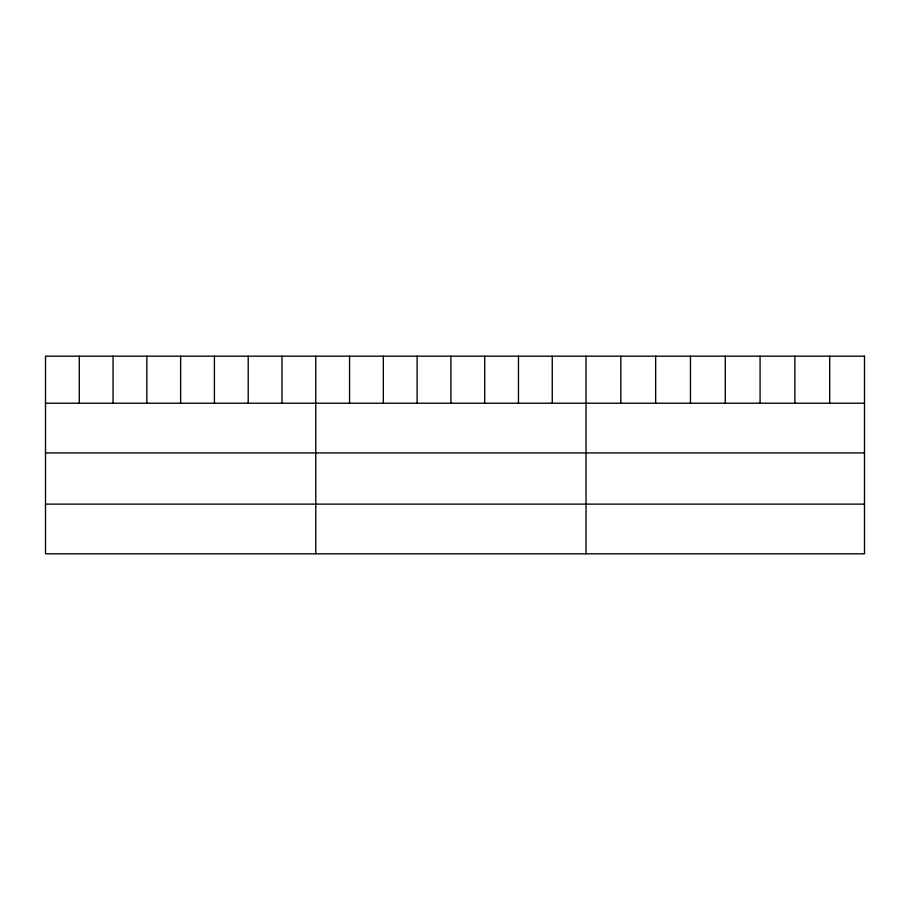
<?xml version="1.0" encoding="UTF-8"?>
<svg xmlns="http://www.w3.org/2000/svg" width="910" height="910" viewBox="0 0 910 910"><rect width="100%" height="100%" fill="white"/><g stroke="black" fill="none" stroke-linecap="round" stroke-linejoin="round"><path stroke-width="1.36" d="M45.5 403.221L864.5 403.221M45.5 452.918L864.5 452.918M45.5 504.117L864.5 504.117M829.692 356.185L829.692 403.221M794.885 356.185L794.885 403.221M760.077 356.185L760.077 403.221M725.27 356.185L725.27 403.221M690.462 356.185L690.462 403.221M655.655 356.185L655.655 403.221M620.847 356.185L620.847 403.221M586.04 356.185L586.04 553.815M552.256 356.185L552.256 403.221M518.472 356.185L518.472 403.221M484.689 356.185L484.689 403.221M450.905 356.185L450.905 403.221M417.121 356.185L417.121 403.221M383.337 356.185L383.337 403.221M349.554 356.185L349.554 403.221M315.77 356.185L315.77 553.815M281.986 356.185L281.986 403.221M248.202 356.185L248.202 403.221M214.419 356.185L214.419 403.221M180.635 356.185L180.635 403.221M146.851 356.185L146.851 403.221M113.067 356.185L113.067 403.221M79.284 356.185L79.284 403.221M864.5 356.185L45.5 356.185L45.5 553.815L864.5 553.815L864.5 356.185"/></g></svg>
